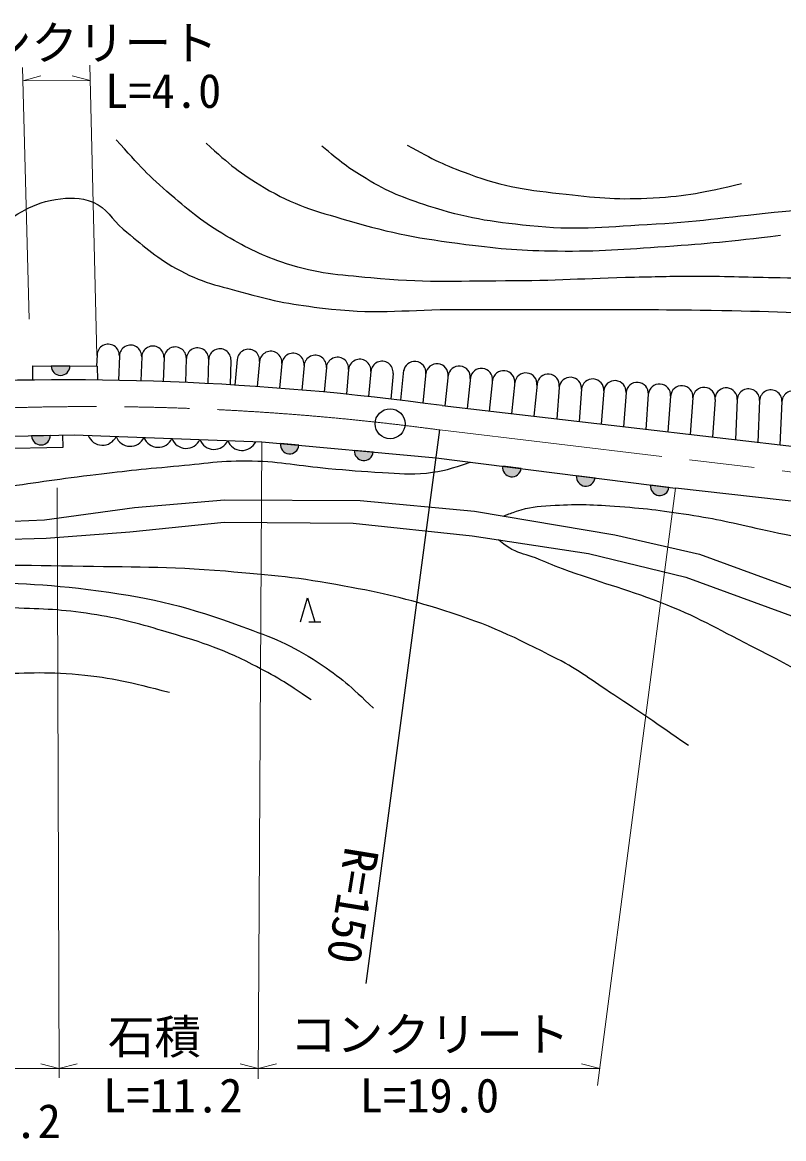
# Model space of a CAD drawing. Units: millimetres, scale not verified. Extents: x 40000 to 680000, y 20000 to 380000.
# Drawn here: x 170292 to 211170, y 254851 to 314788 of the extents above; entities that cross this region are included whole.
import ezdxf
from ezdxf.enums import TextEntityAlignment as Align

# ---------------------------------------------------------------- set-up
doc = ezdxf.new("R2010")
doc.units = ezdxf.units.MM
doc.header["$LTSCALE"] = 1000
doc.linetypes.add('CHAIN', pattern=[18.5, 12, -1.5, 3.5, -1.5])
for name, color, linetype, lineweight in [('M-BGD', 7, 'Continuous', 25), ('M-BMK', 2, 'CHAIN', 13), ('M-BMK-SRVR', 3, 'Continuous', 25), ('M-STR-HTXT', 7, 'Continuous', 13)]:
    doc.layers.add(name, color=color, linetype=linetype, lineweight=lineweight)
doc.styles.add('ＭＳ ゴシック', font='')
doc.styles.get('ＭＳ ゴシック').set_extended_font_data('MS Gothic')

msp = doc.modelspace()

# ---------------------------------------------------------------- hatches: boundary and pattern name
at = {"layer": 'M-BGD'}
for points in [[(171846, 296335, 1), (172846, 296330)], [(170792, 292586, 0.41421), (171303, 292098, 0.41421), (171792, 292609)], [(184146, 292169, 0.41421), (184599, 291625, 0.41421), (185142, 292077)], [(188130, 291804, 1), (189125, 291713)], [(196083, 290951, 1), (197075, 290825)], [(200051, 290447, 1), (201043, 290321)], [(204019, 289944, 1), (205011, 289818)]]:
    msp.add_hatch(color=256, dxfattribs=at).paths.add_polyline_path(points)

# ---------------------------------------------------------------- linework, layer by layer
for p, q in [((174302, 296929), (174278, 296329)), ((175501, 296880), (175448, 295562)), ((176700, 296831), (176647, 295534)), ((177899, 296782), (177847, 295497)), ((179098, 296733), (179046, 295450)), ((181834, 296687), (181711, 295310)), ((170846, 296340), (170831, 295580)), ((170846, 296340), (174303, 296322)), ((174303, 296322), (174324, 295580)), ((180297, 296684), (180245, 295393)), ((181496, 296635), (181443, 295326)), ((183030, 296580), (182909, 295232)), ((184225, 296473), (184106, 295144)), ((185420, 296365), (185302, 295046)), ((186615, 296258), (186497, 294939)), ((187810, 296151), (187691, 294822)), ((190766, 296106), (190600, 294497)), ((189006, 296044), (188885, 294696)), ((190201, 295937), (190077, 294560)), ((191960, 295982), (191790, 294348)), ((193154, 295858), (192981, 294192)), ((194347, 295734), (194173, 294053)), ((195541, 295610), (195365, 293914)), ((196734, 295487), (196557, 293775)), ((197928, 295363), (197749, 293636)), ((199117, 295177), (198989, 293491)), ((200313, 295086), (200182, 293352)), ((201510, 294996), (201375, 293213)), ((202707, 294905), (202568, 293074)), ((203903, 294815), (203761, 292935)), ((205100, 294725), (204954, 292796)), ((206296, 294634), (206147, 292657)), ((207493, 294544), (207340, 292518)), ((208679, 294535), (208582, 292374)), ((209878, 294481), (209777, 292235)), ((211077, 294427), (210972, 292095)), ((192826, 294210), (233752, 289441)), ((165793, 292474), (173080, 292638)), ((172478, 291981), (172476, 292624)), ((173080, 292638), (183150, 292260)), ((188748, 263179), (192714, 292902)), ((165983, 291835), (172478, 291981)), ((183150, 292260), (192514, 291403)), ((192514, 291403), (205357, 289774)), ((233393, 286596), (205357, 289774)), ((176313, 288738), (181143, 289148)), ((181143, 289148), (188430, 289107)), ((188430, 289107), (194570, 288534)), ((171482, 288084), (176313, 288738)), ((194570, 288534), (202102, 287265)), ((164523, 287756), (171482, 288084)), ((176072, 287431), (181130, 287952)), ((181130, 287952), (188056, 287904)), ((188056, 287904), (194448, 287212)), ((171573, 287087), (176072, 287431)), ((194448, 287212), (200682, 286266)), ((202102, 287265), (206646, 286241)), ((164610, 286933), (171573, 287087)), ((200682, 286266), (205922, 284993)), ((206646, 286241), (213318, 283785)), ((205922, 284993), (213260, 282312)), ((185227, 282603), (185611, 283883)), ((185611, 283883), (185995, 282603)), ((185675, 282603), (186315, 282603))]:
    msp.add_line(p, q, dxfattribs=at)
for points in [[(171846, 296335, 1), (172846, 296330)], [(170792, 292586, 0.41421), (171303, 292098, 0.41421), (171792, 292609)], [(184146, 292169, 0.41421), (184599, 291625, 0.41421), (185142, 292077)], [(188130, 291804, 1), (189125, 291713)], [(196083, 290951, 1), (197075, 290825)], [(200051, 290447, 1), (201043, 290321)], [(204019, 289944, 1), (205011, 289818)]]:
    msp.add_lwpolyline(points, format="xyb", close=True, dxfattribs=at)
for centre, radius, start, end in [((174902, 296904), 600, 357.66269, 177.66269), ((176101, 296855), 600, 357.66269, 177.66269), ((177300, 296806), 600, 357.66269, 177.66269), ((178499, 296757), 600, 357.66269, 177.66269), ((179698, 296708), 600, 357.66269, 177.66269), ((180897, 296660), 600, 357.66269, 177.66269), ((182432, 296633), 600, 354.87683, 174.87683), ((183627, 296526), 600, 354.87683, 174.87683), ((184822, 296419), 600, 354.87683, 174.87683), ((186018, 296312), 600, 354.87683, 174.87683), ((187213, 296205), 600, 354.87683, 174.87683), ((188408, 296097), 600, 354.87683, 174.87683), ((189603, 295990), 600, 354.87683, 174.87683), ((191360, 295982), 600, 354.07764, 174.07764), ((192554, 295858), 600, 354.07764, 174.07764), ((193747, 295734), 600, 354.07764, 174.07764), ((194941, 295610), 600, 354.07764, 174.07764), ((196134, 295487), 600, 354.07764, 174.07764), ((172563, 146214), 149376, 82.20396, 93.42728), ((197328, 295363), 600, 354.07764, 174.07764), ((198525, 295301), 600, 354.07764, 174.07764), ((199715, 295132), 600, 355.67658, 175.67658), ((200912, 295041), 600, 355.67658, 175.67658), ((202108, 294951), 600, 355.67658, 175.67658), ((203305, 294860), 600, 355.67658, 175.67658), ((204501, 294770), 600, 355.67658, 175.67658), ((205698, 294679), 600, 355.67658, 175.67658), ((206895, 294589), 600, 355.67658, 175.67658), ((208080, 294562), 600, 357.42664, 169.74926), ((209278, 294508), 600, 357.42664, 177.42664), ((210477, 294454), 600, 357.42664, 177.42664), ((211676, 294400), 600, 357.42664, 177.42664), ((174591, 292894), 812, 200.4702, 335.23047), ((176089, 292837), 812, 200.4702, 335.23047), ((177588, 292781), 812, 200.4702, 335.23047), ((179087, 292725), 812, 200.4702, 335.23047), ((180586, 292669), 812, 200.4702, 335.23047), ((182085, 292612), 812, 200.4702, 335.23047)]:
    msp.add_arc(centre, radius, start, end, dxfattribs=at)
for points, knots in [([(290742, 306850), (287411, 306950), (286518, 306968), (283810, 306959), (280526, 306949), (278670, 307070), (275405, 306713), (271784, 306318), (269763, 305928), (266236, 305021), (263699, 304369), (262344, 303775), (259850, 302975), (256961, 302048), (255371, 301433), (252454, 300600), (250806, 300130), (249885, 299831), (248197, 299536), (246698, 299274), (245840, 299233), (244322, 299154), (241362, 299000), (239696, 299065), (236735, 299181), (234242, 299279), (232858, 299526), (230376, 299782), (227548, 300073), (225976, 300346), (223144, 300600), (220570, 300832), (219124, 300937), (216540, 301037), (214367, 301121), (213147, 301037), (210973, 301064), (209246, 301086), (208279, 301147), (206552, 301146), (205230, 301145), (204490, 301121), (203168, 301092), (200460, 301031), (198945, 300904), (196236, 300901), (193411, 300897), (191816, 300784), (189004, 301064), (187219, 301243), (186180, 301271), (184474, 301829), (183146, 302263), (182431, 302621), (181227, 303329), (179992, 304056), (179370, 304584), (178279, 305513), (177034, 306573), (176634, 307038), (175332, 308487)], [0, 0, 0, 0, 1, 1, 1, 2, 2, 2, 3, 3, 3, 4, 4, 4, 5, 5, 5, 6, 6, 6, 7, 7, 7, 8, 8, 8, 9, 9, 9, 10, 10, 10, 11, 11, 11, 12, 12, 12, 13, 13, 13, 14, 14, 14, 15, 15, 15, 16, 16, 16, 17, 17, 17, 18, 18, 18, 19, 19, 19, 20, 20, 20, 20]), ([(180162, 308296), (181461, 307112), (181960, 306705), (183274, 305922), (184897, 304954), (185963, 304682), (187776, 304148), (190197, 303436), (191605, 303185), (194108, 302866), (196016, 302622), (197096, 302533), (199020, 302511), (201292, 302485), (202566, 302602), (204833, 302756), (207248, 302921), (208050, 303017), (211000, 303357)], [0, 0, 0, 0, 1, 1, 1, 2, 2, 2, 3, 3, 3, 4, 4, 4, 5, 5, 5, 6, 6, 6, 6]), ([(216718, 305199), (213772, 304886), (213026, 304808), (210659, 304571), (207995, 304304), (206510, 304055), (203837, 303916), (201378, 303788), (199981, 303598), (197533, 303862), (195383, 304093), (194157, 304254), (192102, 304926), (190741, 305371), (189971, 305659), (188745, 306400), (187760, 306995), (187396, 307275), (186371, 308146)], [0, 0, 0, 0, 1, 1, 1, 2, 2, 2, 3, 3, 3, 4, 4, 4, 5, 5, 5, 6, 6, 6, 6]), ([(190956, 308201), (192399, 307384), (192922, 307143), (194258, 306645), (196217, 305916), (197420, 305790), (199498, 305554), (201310, 305348), (202343, 305259), (204164, 305363), (206040, 305469), (206761, 305638), (208913, 306127)], [0, 0, 0, 0, 1, 1, 1, 2, 2, 2, 3, 3, 3, 4, 4, 4, 4]), ([(151734, 295877), (152835, 296040), (153608, 296273), (154821, 296627), (157839, 297508), (159485, 298209), (162280, 299647), (164850, 300970), (165990, 302232), (168539, 303595), (169884, 304315), (170560, 305043), (172068, 305269), (172853, 305387), (173360, 305425), (174093, 305124), (174875, 304804), (175054, 304221), (175707, 303686), (176776, 302810), (177344, 302258), (178545, 301576), (179915, 300797), (180831, 300655), (182348, 300229), (184087, 299742), (185101, 299593), (186896, 299393), (189523, 299099), (191020, 299382), (193664, 299374), (198752, 299360), (201603, 299405), (206691, 299338), (209925, 299295), (211736, 299212), (214969, 299101), (218387, 298985), (220303, 298928), (223720, 298756), (229334, 298472), (231156, 298285), (238074, 297701)], [0, 0, 0, 0, 1, 1, 1, 2, 2, 2, 3, 3, 3, 4, 4, 4, 5, 5, 5, 6, 6, 6, 7, 7, 7, 8, 8, 8, 9, 9, 9, 10, 10, 10, 11, 11, 11, 12, 12, 12, 13, 13, 13, 14, 14, 14, 14]), ([(185803, 278406), (184398, 279370), (183923, 279657), (182638, 280316), (180855, 281230), (179756, 281549), (177835, 282117), (176364, 282552), (175529, 282781), (174014, 283018), (172387, 283271), (171457, 283284), (169811, 283345), (167653, 283425), (166441, 283341), (164282, 283265), (161302, 283161), (159633, 283066), (156658, 282854), (154748, 282718), (153681, 282601), (151773, 282444), (149400, 282250), (148067, 282194), (145698, 281960), (142606, 281656), (140890, 281345), (137800, 281025), (135107, 280747), (133599, 280574), (130896, 280425), (128446, 280290), (127067, 280049), (124619, 280207), (123351, 280289), (122614, 280298), (121399, 280671), (120471, 280955), (119941, 281131), (119106, 281626), (118417, 282034), (118130, 282410), (117551, 282963), (116242, 284213), (115667, 285069), (114385, 286347), (113011, 287718), (112163, 288410), (110646, 289622), (108438, 291387), (107092, 292233), (104834, 293934), (103461, 294967), (102717, 295580), (101341, 296608), (100110, 297527), (99399, 298010), (98148, 298900), (97212, 299566), (96767, 300073), (95744, 300595), (94715, 301119), (94085, 301300), (93011, 301722), (92524, 301913), (92368, 301975), (91761, 302205)], [0, 0, 0, 0, 1, 1, 1, 2, 2, 2, 3, 3, 3, 4, 4, 4, 5, 5, 5, 6, 6, 6, 7, 7, 7, 8, 8, 8, 9, 9, 9, 10, 10, 10, 11, 11, 11, 12, 12, 12, 13, 13, 13, 14, 14, 14, 15, 15, 15, 16, 16, 16, 17, 17, 17, 18, 18, 18, 19, 19, 19, 20, 20, 20, 21, 21, 21, 22, 22, 22, 22]), ([(155599, 286759), (155795, 287005), (155894, 287090), (156115, 287265), (156564, 287620), (156922, 287661), (157473, 287815), (159437, 288363), (160574, 288534), (162584, 288874), (165071, 289295), (166480, 289433), (168978, 289786), (170910, 290059), (171989, 290243), (173926, 290477), (175672, 290688), (176651, 290799), (178402, 290950), (180056, 291093), (180982, 291282), (182641, 291241), (184240, 291202), (185123, 290980), (186716, 290841), (187852, 290742), (188488, 290677), (189627, 290623), (190550, 290578), (191074, 290482), (191992, 290586), (192928, 290692), (193302, 290822), (194331, 291173)], [0, 0, 0, 0, 1, 1, 1, 2, 2, 2, 3, 3, 3, 4, 4, 4, 5, 5, 5, 6, 6, 6, 7, 7, 7, 8, 8, 8, 9, 9, 9, 10, 10, 10, 11, 11, 11, 11]), ([(196133, 288270), (196444, 288414), (196553, 288447), (196830, 288540), (197514, 288768), (197930, 288809), (198650, 288849), (199991, 288924), (200748, 288907), (202088, 288813), (203651, 288703), (204524, 288594), (206072, 288358), (207599, 288125), (208440, 287909), (209948, 287576), (211789, 287168), (212842, 287012), (214642, 286448), (216544, 285851), (217472, 285119), (219390, 284574), (220814, 284169), (221648, 284063), (223120, 283901), (224518, 283746), (225323, 283694), (226722, 283846), (227843, 283967), (228445, 284228), (229506, 284610), (230223, 284869), (230659, 284991), (231270, 285447), (231815, 285853), (232014, 286093), (232479, 286699)], [0, 0, 0, 0, 1, 1, 1, 2, 2, 2, 3, 3, 3, 4, 4, 4, 5, 5, 5, 6, 6, 6, 7, 7, 7, 8, 8, 8, 9, 9, 9, 10, 10, 10, 11, 11, 11, 12, 12, 12, 12]), ([(220227, 275077), (218158, 276379), (217598, 276716), (215888, 277724), (213401, 279189), (211990, 279984), (209420, 281299), (207543, 282260), (206521, 282876), (204555, 283637), (202529, 284422), (201331, 284687), (199295, 285447), (198722, 285661), (198412, 285808), (197841, 286030), (197353, 286221), (197035, 286231), (196580, 286491), (196280, 286663), (196162, 286744), (195855, 286999)], [0, 0, 0, 0, 1, 1, 1, 2, 2, 2, 3, 3, 3, 4, 4, 4, 5, 5, 5, 6, 6, 6, 7, 7, 7, 7]), ([(206054, 275952), (204132, 277289), (203630, 277646), (202042, 278681), (200858, 279452), (200244, 279974), (198986, 280618), (196694, 281791), (195382, 282438), (192927, 283211), (190876, 283857), (189694, 284130), (187578, 284521), (185107, 284978), (183698, 285110), (181193, 285312), (177993, 285570), (176188, 285523), (172978, 285585), (169770, 285648), (167972, 285645), (164764, 285612), (162994, 285594), (162004, 285446), (160234, 285476), (159420, 285490), (158965, 285527), (158153, 285567), (157619, 285593), (157310, 285535), (156786, 285640), (156324, 285732), (156141, 285802), (155638, 286012)], [0, 0, 0, 0, 1, 1, 1, 2, 2, 2, 3, 3, 3, 4, 4, 4, 5, 5, 5, 6, 6, 6, 7, 7, 7, 8, 8, 8, 9, 9, 9, 10, 10, 10, 11, 11, 11, 11]), ([(146463, 283528), (148377, 283643), (148876, 283682), (150420, 283801), (153400, 284030), (155051, 284375), (158034, 284538), (161382, 284721), (163263, 284791), (166615, 284734), (169654, 284683), (171370, 284674), (174381, 284265), (177450, 283848), (179165, 283409), (182077, 282355), (183740, 281753), (184693, 281391), (186171, 280417), (187429, 279588), (187890, 279175), (189145, 277961)], [0, 0, 0, 0, 1, 1, 1, 2, 2, 2, 3, 3, 3, 4, 4, 4, 5, 5, 5, 6, 6, 6, 7, 7, 7, 7]), ([(129586, 278624), (131615, 278816), (132131, 278867), (133761, 279033), (135927, 279254), (137152, 279291), (139301, 279634), (140643, 279848), (141368, 280117), (142712, 280316), (144213, 280538), (145070, 280559), (146588, 280589), (147783, 280613), (148456, 280560), (149644, 280425), (151713, 280190), (152833, 279804), (154884, 279443), (156820, 279101), (157886, 278694), (159851, 278624), (160844, 278589), (161410, 278640), (162389, 278815), (163717, 279052), (164415, 279405), (165745, 279634), (166829, 279820), (167457, 279767), (168556, 279797), (170410, 279849), (171458, 279947), (173305, 279770), (175240, 279585), (175970, 279388), (178190, 278815)], [0, 0, 0, 0, 1, 1, 1, 2, 2, 2, 3, 3, 3, 4, 4, 4, 5, 5, 5, 6, 6, 6, 7, 7, 7, 8, 8, 8, 9, 9, 9, 10, 10, 10, 11, 11, 11, 12, 12, 12, 12])]:
    msp.add_open_spline(points, degree=3, knots=knots, dxfattribs=at)
at = {"layer": 'M-BMK'}
msp.add_line((192714, 292902), (233604, 288003), dxfattribs=at)
msp.add_arc((173960, 153558), 140600, 82.33468, 94.1644, dxfattribs=at)
at = {"layer": 'M-BMK-SRVR'}
msp.add_circle((190040, 293235), 804, dxfattribs=at)
at = {"layer": 'M-STR-HTXT'}
for p, q in [((170665, 298857), (170297, 312366)), ((173919, 312488), (174288, 296892)), ((170316, 311651), (171286, 311913)), ((173939, 311657), (172969, 311915)), ((170316, 311651), (173939, 311657)), ((182959, 258065), (183150, 292260)), ((172170, 289797), (172262, 258113)), ((201165, 257700), (205357, 289774)), ((166009, 258616), (172260, 258616)), ((172260, 258616), (171290, 258876)), ((172260, 258616), (173230, 258876)), ((172260, 258616), (182963, 258616)), ((182963, 258616), (181993, 258876)), ((182963, 258616), (183933, 258876)), ((182963, 258616), (201293, 258616)), ((201293, 258616), (200323, 258876))]:
    msp.add_line(p, q, dxfattribs=at)

# ---------------------------------------------------------------- texts
at = {"layer": 'M-BGD', "style": 'ＭＳ ゴシック'}
msp.add_text('R=150', height=1833, rotation=260.803, dxfattribs=at).set_placement((187091, 270672), align=Align.BOTTOM_LEFT)
at = {"layer": 'M-STR-HTXT', "style": 'ＭＳ ゴシック'}
for s, p in [('コンクリート', (165778, 312220)), ('L=4.0', (174740, 309643)), ('石積', (174889, 258860)), ('コンクリート', (184668, 258988)), ('L=11.2', (174629, 255709)), ('L=19.0', (188410, 255709)), ('L=9.2', (166127, 254331))]:
    msp.add_text(s, height=1833, dxfattribs=at).set_placement(p, align=Align.BOTTOM_LEFT)

doc.saveas('drawing.dxf')
